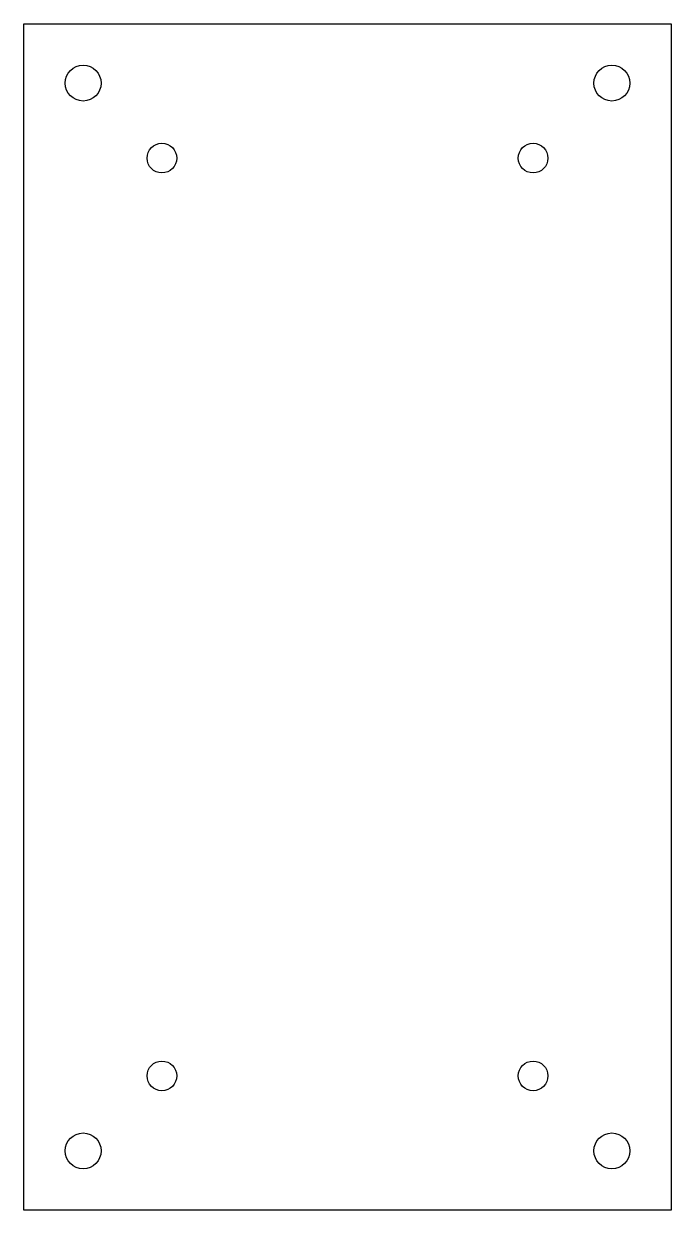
# Model space of a CAD drawing. Header units: millimetres. Extents: x -5 to 55, y -5 to 105.
import ezdxf

# ---------------------------------------------------------------- set-up
doc = ezdxf.new("R2010")
doc.units = ezdxf.units.MM
doc.layers.get('0').update_dxf_attribs({"linetype": 'CONTINUOUS'})

msp = doc.modelspace()

# ---------------------------------------------------------------- linework, layer by layer
msp.add_lwpolyline([(55, -5), (-5, -5), (-5, 105), (55, 105)], close=True)
for centre, radius in [((0.5, 99.5), 1.666), ((49.5, 99.5), 1.666), ((7.805, 92.54), 1.375), ((42.195, 92.54), 1.375), ((7.805, 7.46), 1.375), ((42.195, 7.46), 1.375), ((0.5, 0.5), 1.666), ((49.5, 0.5), 1.666)]:
    msp.add_circle(centre, radius)

doc.saveas('drawing.dxf')
